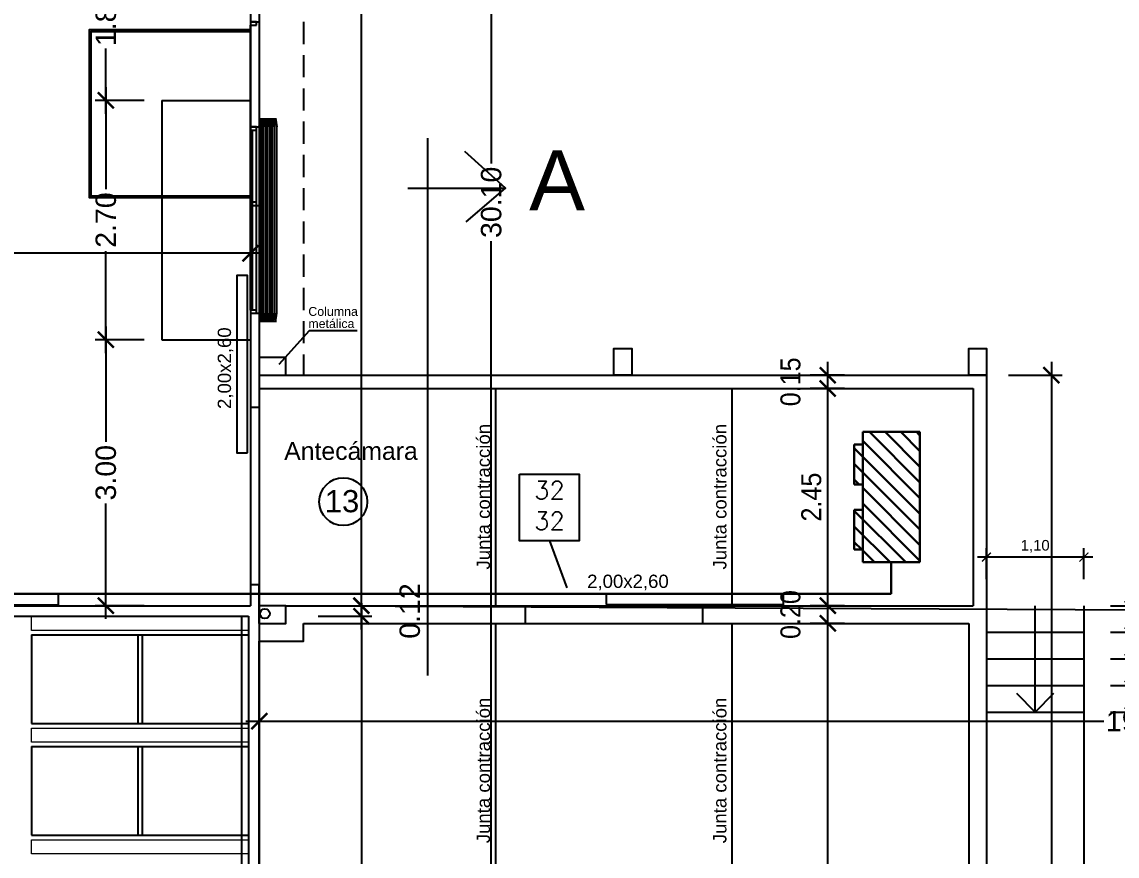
# Model space of a CAD drawing. Extents: x -106 to 115, y -156 to 65.
# Drawn here: x 12.62 to 24.98, y -87.42 to -78.01 of the extents above; entities that cross this region are included whole.
import ezdxf
from ezdxf.enums import TextEntityAlignment as Align

# ---------------------------------------------------------------- set-up
doc = ezdxf.new("R2010")
doc.units = 0
doc.header["$LTSCALE"] = 100
doc.header["$MEASUREMENT"] = 0
doc.linetypes.add('CENTRO2', pattern=[1.125, 0.75, -0.125, 0.125, -0.125])
doc.linetypes.add('HIDDEN', pattern=[0.375, 0.25, -0.125])
doc.layers.get('0').update_dxf_attribs({"color": 9, "linetype": 'CONTINUOUS'})
doc.layers.get('DEFPOINTS').update_dxf_attribs({"color": 9, "linetype": 'CONTINUOUS'})
for name, color, linetype in [('aberturas', 1, 'CONTINUOUS'), ('APEOS', 9, 'HIDDEN'), ('columnas', 3, 'CONTINUOUS'), ('COTAS', 9, 'CONTINUOUS'), ('escalera', 9, 'CONTINUOUS'), ('IFA-MEDIA 02', 32, 'CONTINUOUS'), ('MUROS', 9, 'CONTINUOUS'), ('muros ampliación total', 6, 'CONTINUOUS'), ('Paneles Cámara recepción', 4, 'CONTINUOUS'), ('PUERTAS', 9, 'CONTINUOUS'), ('SANIT', 9, 'CONTINUOUS'), ('texto', 9, 'CONTINUOUS'), ('TEXTOS', 7, 'CONTINUOUS'), ('UNTITLED-1', 9, 'CONTINUOUS')]:
    doc.layers.add(name, color=color, linetype=linetype)
doc.layers.add('IFA-MEDIA 01', color=20, linetype='CONTINUOUS', lineweight=30)
doc.layers.add('tanque', color=9, linetype='CONTINUOUS', lineweight=20)
doc.styles.get("Standard").update_dxf_attribs({"font": 'arial.ttf'})
doc.styles.add('STYLE1', font='arial.ttf', dxfattribs={"width": 0.9})
doc.dimstyles.new('ACOTA100', dxfattribs={"dimtxt": 0.225, "dimasz": 0.18, "dimexe": 0.2, "dimexo": 0.4, "dimgap": 0.07, "dimtad": 1, "dimzin": 0, "dimdsep": 46, "dimtxsty": 'STYLE1', "dimblk1": 'ARCHTICK', "dimblk2": 'ARCHTICK', "dimsah": 1, "dimcen": 0.05, "dimdle": 0.15, "dimclrd": 7, "dimclre": 7, "dimclrt": 7, "dimadec": 0, "dimazin": 0, "dimtfac": 1, "dimtmove": 2, "dimatfit": 3, "dimldrblk": 'ARCHTICK', "dimfxl": 1, "dimtvp": 1, "dimtolj": 1, "dimtzin": 0, "dimarcsym": 0})
doc.dimstyles.get("Standard").update_dxf_attribs({"dimtxt": 0.23, "dimasz": 0.18, "dimexe": 0.12, "dimexo": 0.2, "dimgap": 0.05, "dimtad": 0, "dimzin": 0, "dimdsep": 46, "dimtxsty": 'Standard', "dimblk": 'ARCHTICK', "dimcen": 0.09, "dimdle": 0.15, "dimadec": 0, "dimazin": 0, "dimtfac": 1, "dimtofl": 0, "dimtmove": 2, "dimatfit": 3, "dimfxl": 1, "dimtolj": 1, "dimtzin": 0, "dimarcsym": 0})
doc.dimstyles.new('vanos', dxfattribs={"dimtxt": 0.12, "dimasz": 0.1, "dimexe": 0.1, "dimexo": 0.3, "dimgap": 0.05, "dimtad": 1, "dimzin": 4, "dimtxsty": 'Standard', "dimblk": 'ARCHTICK', "dimcen": 2.5, "dimdle": 0.1, "dimadec": 0, "dimazin": 0, "dimtfac": 1, "dimtmove": 2, "dimatfit": 3, "dimfxl": 1, "dimarcsym": 0})

# ---------------------------------------------------------------- blocks, each defined once
blk = doc.blocks.new('_ARCHTICK')
at = {"color": 0, "linetype": 'ByBlock', "const_width": 0.15}
blk.add_lwpolyline([(-0.5, -0.5), (0.5, 0.5)], dxfattribs=at)
blk = doc.blocks.new('*D77')
at = {"layer": 'COTAS', "color": 0, "linetype": 'Continuous', "lineweight": -2, "transparency": 16777216}
for p, q in [((16.453, -84.57), (16.453, -89.423)), ((15.967, -84.72), (16.573, -84.72)), ((16.453, -95.13), (16.453, -90.277)), ((15.967, -94.98), (16.573, -94.98))]:
    blk.add_line(p, q, dxfattribs=at)
at = {"layer": 'DEFPOINTS', "color": 0, "linetype": 'Continuous', "transparency": 16777216}
for p in [(15.767, -84.72), (16.453, -84.72), (15.767, -94.98)]:
    blk.add_point(p, dxfattribs=at)
at = {"layer": 'COTAS', "color": 0, "linetype": 'Continuous', "lineweight": -2, "transparency": 16777216, "xscale": 0.18, "yscale": 0.18, "zscale": 0.18}
for p, rotation in [((16.453, -84.72), 90), ((16.453, -94.98), 270)]:
    blk.add_blockref('_ARCHTICK', p, dxfattribs=dict(at, rotation=rotation))
at = {"layer": 'COTAS', "color": 0, "linetype": 'Continuous', "transparency": 16777216, "insert": (16.453, -89.85), "char_height": 0.23, "attachment_point": 5, "rotation": 90}
blk.add_mtext('\\A1;10.26', dxfattribs=at)
blk = doc.blocks.new('*D78')
at = {"layer": 'COTAS', "color": 0, "linetype": 'Continuous', "lineweight": -2, "transparency": 16777216}
for p, q in [((16.453, -84.87), (16.453, -84.45)), ((15.967, -84.6), (16.573, -84.6)), ((15.967, -84.72), (16.573, -84.72))]:
    blk.add_line(p, q, dxfattribs=at)
at = {"layer": 'DEFPOINTS', "color": 0, "linetype": 'Continuous', "transparency": 16777216}
for p in [(15.767, -84.6), (16.453, -84.6), (15.767, -84.72)]:
    blk.add_point(p, dxfattribs=at)
at = {"layer": 'COTAS', "color": 0, "linetype": 'Continuous', "lineweight": -2, "transparency": 16777216, "xscale": 0.18, "yscale": 0.18, "zscale": 0.18}
for p, rotation in [((16.453, -84.6), 90), ((16.453, -84.72), 270)]:
    blk.add_blockref('_ARCHTICK', p, dxfattribs=dict(at, rotation=rotation))
at = {"layer": 'COTAS', "color": 0, "linetype": 'Continuous', "transparency": 16777216, "insert": (17, -84.66), "char_height": 0.23, "attachment_point": 5, "rotation": 90}
blk.add_mtext('\\A1;0.12', dxfattribs=at)
blk = doc.blocks.new('*D79')
at = {"layer": 'COTAS', "color": 0, "linetype": 'Continuous', "lineweight": -2, "transparency": 16777216}
for p, q in [((16.453, -64.95), (16.453, -74.423)), ((16.017, -65.1), (16.573, -65.1)), ((16.453, -84.75), (16.453, -75.277)), ((15.967, -84.6), (16.573, -84.6))]:
    blk.add_line(p, q, dxfattribs=at)
at = {"layer": 'DEFPOINTS', "color": 0, "linetype": 'Continuous', "transparency": 16777216}
for p in [(15.817, -65.1), (16.453, -65.1), (15.767, -84.6)]:
    blk.add_point(p, dxfattribs=at)
at = {"layer": 'COTAS', "color": 0, "linetype": 'Continuous', "lineweight": -2, "transparency": 16777216, "xscale": 0.18, "yscale": 0.18, "zscale": 0.18}
for p, rotation in [((16.453, -65.1), 90), ((16.453, -84.6), 270)]:
    blk.add_blockref('_ARCHTICK', p, dxfattribs=dict(at, rotation=rotation))
at = {"layer": 'COTAS', "color": 0, "linetype": 'Continuous', "transparency": 16777216, "insert": (16.453, -74.85), "char_height": 0.23, "attachment_point": 5, "rotation": 90}
blk.add_mtext('\\A1;19.50', dxfattribs=at)
blk = doc.blocks.new('*D81')
at = {"layer": 'COTAS', "color": 0, "linetype": 'Continuous', "lineweight": -2, "transparency": 16777216}
for p, q in [((17.918, -64.85), (17.918, -79.612)), ((17.331, -65), (18.038, -65)), ((17.918, -95.25), (17.918, -80.488)), ((17.331, -95.1), (18.038, -95.1))]:
    blk.add_line(p, q, dxfattribs=at)
at = {"layer": 'DEFPOINTS', "color": 0, "linetype": 'Continuous', "transparency": 16777216}
for p in [(17.131, -65), (17.131, -95.1), (17.918, -95.1)]:
    blk.add_point(p, dxfattribs=at)
at = {"layer": 'COTAS', "color": 0, "linetype": 'Continuous', "lineweight": -2, "transparency": 16777216, "xscale": 0.18, "yscale": 0.18, "zscale": 0.18}
for p, rotation in [((17.918, -65), 90), ((17.918, -95.1), 270)]:
    blk.add_blockref('_ARCHTICK', p, dxfattribs=dict(at, rotation=rotation))
at = {"layer": 'COTAS', "color": 0, "linetype": 'Continuous', "transparency": 16777216, "insert": (17.918, -80.05), "char_height": 0.23, "attachment_point": 5, "rotation": 90}
blk.add_mtext('\\A1;30.10', dxfattribs=at)
blk = doc.blocks.new('*D89')
at = {"layer": 'COTAS', "color": 0, "linetype": 'Continuous', "lineweight": -2, "transparency": 16777216}
for p, q in [((15.202, -80.232), (15.202, -80.745)), ((3.903, -80.332), (3.903, -80.745)), ((3.753, -80.625), (9.126, -80.625)), ((15.352, -80.625), (9.979, -80.625))]:
    blk.add_line(p, q, dxfattribs=at)
at = {"layer": 'DEFPOINTS', "color": 0, "linetype": 'Continuous', "transparency": 16777216}
for p in [(15.202, -80.032), (3.903, -80.132), (15.202, -80.625)]:
    blk.add_point(p, dxfattribs=at)
at = {"layer": 'COTAS', "color": 0, "linetype": 'Continuous', "lineweight": -2, "transparency": 16777216, "xscale": 0.18, "yscale": 0.18, "zscale": 0.18, "rotation": 180}
blk.add_blockref('_ARCHTICK', (3.903, -80.625), dxfattribs=at)
at = {"layer": 'COTAS', "color": 0, "linetype": 'Continuous', "lineweight": -2, "transparency": 16777216, "xscale": 0.18, "yscale": 0.18, "zscale": 0.18}
blk.add_blockref('_ARCHTICK', (15.202, -80.625), dxfattribs=at)
at = {"layer": 'COTAS', "color": 0, "linetype": 'Continuous', "transparency": 16777216, "insert": (9.552, -80.625), "char_height": 0.23, "attachment_point": 5}
blk.add_mtext('\\A1;11.30', dxfattribs=at)
blk = doc.blocks.new('*D253')
at = {"layer": 'COTAS', "color": 0, "linetype": 'Continuous', "lineweight": -2, "transparency": 16777216}
for p, q in [((15.302, -85.278), (15.302, -86.023)), ((35.202, -85.358), (35.202, -86.023)), ((15.152, -85.903), (24.825, -85.903)), ((35.352, -85.903), (25.679, -85.903))]:
    blk.add_line(p, q, dxfattribs=at)
at = {"layer": 'DEFPOINTS', "color": 0, "linetype": 'Continuous', "transparency": 16777216}
for p in [(15.302, -85.078), (35.202, -85.158), (35.202, -85.903)]:
    blk.add_point(p, dxfattribs=at)
at = {"layer": 'COTAS', "color": 0, "linetype": 'Continuous', "lineweight": -2, "transparency": 16777216, "xscale": 0.18, "yscale": 0.18, "zscale": 0.18, "rotation": 180}
blk.add_blockref('_ARCHTICK', (15.302, -85.903), dxfattribs=at)
at = {"layer": 'COTAS', "color": 0, "linetype": 'Continuous', "lineweight": -2, "transparency": 16777216, "xscale": 0.18, "yscale": 0.18, "zscale": 0.18}
blk.add_blockref('_ARCHTICK', (35.202, -85.903), dxfattribs=at)
at = {"layer": 'COTAS', "color": 0, "linetype": 'Continuous', "transparency": 16777216, "insert": (25.252, -85.903), "char_height": 0.23, "attachment_point": 5}
blk.add_mtext('\\A1;19.90', dxfattribs=at)
blk = doc.blocks.new('*D255')
at = {"layer": 'COTAS', "color": 0, "linetype": 'Continuous', "lineweight": -2, "transparency": 16777216}
for p, q in [((13.572, -81.45), (13.572, -82.752)), ((14.002, -81.6), (13.452, -81.6)), ((13.572, -84.75), (13.572, -83.448)), ((14.002, -84.6), (13.452, -84.6))]:
    blk.add_line(p, q, dxfattribs=at)
at = {"layer": 'DEFPOINTS', "color": 0, "linetype": 'Continuous', "transparency": 16777216}
for p in [(13.572, -81.6), (14.202, -81.6), (14.202, -84.6)]:
    blk.add_point(p, dxfattribs=at)
at = {"layer": 'COTAS', "color": 0, "linetype": 'Continuous', "lineweight": -2, "transparency": 16777216, "xscale": 0.18, "yscale": 0.18, "zscale": 0.18}
for p, rotation in [((13.572, -81.6), 90), ((13.572, -84.6), 270)]:
    blk.add_blockref('_ARCHTICK', p, dxfattribs=dict(at, rotation=rotation))
at = {"layer": 'COTAS', "color": 0, "linetype": 'Continuous', "transparency": 16777216, "insert": (13.572, -83.1), "char_height": 0.23, "attachment_point": 5, "rotation": 90}
blk.add_mtext('\\A1;3.00', dxfattribs=at)
blk = doc.blocks.new('*D256')
at = {"layer": 'COTAS', "color": 0, "linetype": 'Continuous', "lineweight": -2, "transparency": 16777216}
for p, q in [((13.572, -78.75), (13.572, -79.9)), ((14.002, -78.9), (13.452, -78.9)), ((13.572, -81.75), (13.572, -80.6)), ((14.002, -81.6), (13.452, -81.6))]:
    blk.add_line(p, q, dxfattribs=at)
at = {"layer": 'DEFPOINTS', "color": 0, "linetype": 'Continuous', "transparency": 16777216}
for p in [(13.572, -78.9), (14.202, -78.9), (14.202, -81.6)]:
    blk.add_point(p, dxfattribs=at)
at = {"layer": 'COTAS', "color": 0, "linetype": 'Continuous', "lineweight": -2, "transparency": 16777216, "xscale": 0.18, "yscale": 0.18, "zscale": 0.18}
for p, rotation in [((13.572, -78.9), 90), ((13.572, -81.6), 270)]:
    blk.add_blockref('_ARCHTICK', p, dxfattribs=dict(at, rotation=rotation))
at = {"layer": 'COTAS', "color": 0, "linetype": 'Continuous', "transparency": 16777216, "insert": (13.572, -80.25), "char_height": 0.23, "attachment_point": 5, "rotation": 90}
blk.add_mtext('\\A1;2.70', dxfattribs=at)
blk = doc.blocks.new('*D257')
at = {"layer": 'COTAS', "color": 0, "linetype": 'Continuous', "lineweight": -2, "transparency": 16777216}
for p, q in [((13.572, -76.9), (13.572, -77.636)), ((14.002, -77.05), (13.452, -77.05)), ((13.572, -79.05), (13.572, -78.314)), ((14.002, -78.9), (13.452, -78.9))]:
    blk.add_line(p, q, dxfattribs=at)
at = {"layer": 'DEFPOINTS', "color": 0, "linetype": 'Continuous', "transparency": 16777216}
for p in [(13.572, -77.05), (14.202, -77.05), (14.202, -78.9)]:
    blk.add_point(p, dxfattribs=at)
at = {"layer": 'COTAS', "color": 0, "linetype": 'Continuous', "lineweight": -2, "transparency": 16777216, "xscale": 0.18, "yscale": 0.18, "zscale": 0.18}
for p, rotation in [((13.572, -77.05), 90), ((13.572, -78.9), 270)]:
    blk.add_blockref('_ARCHTICK', p, dxfattribs=dict(at, rotation=rotation))
at = {"layer": 'COTAS', "color": 0, "linetype": 'Continuous', "transparency": 16777216, "insert": (13.572, -77.975), "char_height": 0.23, "attachment_point": 5, "rotation": 90}
blk.add_mtext('\\A1;1.85', dxfattribs=at)
blk = doc.blocks.new('*D267')
at = {"layer": 'COTAS', "color": 0, "linetype": 'Continuous', "lineweight": -2, "transparency": 16777216}
for p, q in [((24.235, -81.85), (24.235, -88.123)), ((23.75, -82), (24.355, -82)), ((24.235, -95.25), (24.235, -88.977)), ((23.75, -95.1), (24.355, -95.1))]:
    blk.add_line(p, q, dxfattribs=at)
at = {"layer": 'DEFPOINTS', "color": 0, "linetype": 'Continuous', "transparency": 16777216}
for p in [(23.55, -82), (24.235, -82), (23.55, -95.1)]:
    blk.add_point(p, dxfattribs=at)
at = {"layer": 'COTAS', "color": 0, "linetype": 'Continuous', "lineweight": -2, "transparency": 16777216, "xscale": 0.18, "yscale": 0.18, "zscale": 0.18}
for p, rotation in [((24.235, -82), 90), ((24.235, -95.1), 270)]:
    blk.add_blockref('_ARCHTICK', p, dxfattribs=dict(at, rotation=rotation))
at = {"layer": 'COTAS', "color": 0, "linetype": 'Continuous', "transparency": 16777216, "insert": (24.235, -88.55), "char_height": 0.23, "attachment_point": 5, "rotation": 90}
blk.add_mtext('\\A1;13.10', dxfattribs=at)
blk = doc.blocks.new('*D271')
at = {"layer": 'DEFPOINTS', "color": 0, "linetype": 'Continuous', "transparency": 16777216}
for p in [(21.713, -84.8), (22.302, -84.8), (22.302, -94.9)]:
    blk.add_point(p, dxfattribs=at)
at = {"layer": 'texto', "color": 7, "linetype": 'Continuous', "lineweight": -2, "transparency": 16777216}
for p, q in [((21.713, -95.05), (21.713, -84.65)), ((21.902, -84.8), (21.513, -84.8)), ((21.902, -94.9), (21.513, -94.9))]:
    blk.add_line(p, q, dxfattribs=at)
at = {"layer": 'texto', "color": 7, "linetype": 'Continuous', "lineweight": -2, "transparency": 16777216, "xscale": 0.18, "yscale": 0.18, "zscale": 0.18}
for p, rotation in [((21.713, -84.8), 90), ((21.713, -94.9), 270)]:
    blk.add_blockref('_ARCHTICK', p, dxfattribs=dict(at, rotation=rotation))
at = {"layer": 'texto', "color": 7, "linetype": 'Continuous', "transparency": 16777216, "insert": (21.528, -89.85), "char_height": 0.225, "attachment_point": 5, "rotation": 90, "style": 'STYLE1'}
blk.add_mtext('\\A1;10.10', dxfattribs=at)
blk = doc.blocks.new('*D272')
at = {"layer": 'DEFPOINTS', "color": 0, "linetype": 'Continuous', "transparency": 16777216}
for p in [(21.713, -84.6), (22.302, -84.6), (22.302, -84.8)]:
    blk.add_point(p, dxfattribs=at)
at = {"layer": 'texto', "color": 7, "linetype": 'Continuous', "lineweight": -2, "transparency": 16777216}
for p, q in [((21.713, -84.95), (21.713, -84.45)), ((21.902, -84.6), (21.513, -84.6)), ((21.902, -84.8), (21.513, -84.8))]:
    blk.add_line(p, q, dxfattribs=at)
at = {"layer": 'texto', "color": 7, "linetype": 'Continuous', "lineweight": -2, "transparency": 16777216, "xscale": 0.18, "yscale": 0.18, "zscale": 0.18}
for p, rotation in [((21.713, -84.6), 90), ((21.713, -84.8), 270)]:
    blk.add_blockref('_ARCHTICK', p, dxfattribs=dict(at, rotation=rotation))
at = {"layer": 'texto', "color": 7, "linetype": 'Continuous', "transparency": 16777216, "insert": (21.293, -84.7), "char_height": 0.225, "attachment_point": 5, "rotation": 90, "style": 'STYLE1'}
blk.add_mtext('\\A1;0.20', dxfattribs=at)
blk = doc.blocks.new('*D273')
at = {"layer": 'DEFPOINTS', "color": 0, "linetype": 'Continuous', "transparency": 16777216}
for p in [(21.713, -82.15), (22.302, -82.15), (22.302, -84.6)]:
    blk.add_point(p, dxfattribs=at)
at = {"layer": 'texto', "color": 7, "linetype": 'Continuous', "lineweight": -2, "transparency": 16777216}
for p, q in [((21.713, -84.75), (21.713, -82)), ((21.902, -82.15), (21.513, -82.15)), ((21.902, -84.6), (21.513, -84.6))]:
    blk.add_line(p, q, dxfattribs=at)
at = {"layer": 'texto', "color": 7, "linetype": 'Continuous', "lineweight": -2, "transparency": 16777216, "xscale": 0.18, "yscale": 0.18, "zscale": 0.18}
for p, rotation in [((21.713, -82.15), 90), ((21.713, -84.6), 270)]:
    blk.add_blockref('_ARCHTICK', p, dxfattribs=dict(at, rotation=rotation))
at = {"layer": 'texto', "color": 7, "linetype": 'Continuous', "transparency": 16777216, "insert": (21.528, -83.375), "char_height": 0.225, "attachment_point": 5, "rotation": 90, "style": 'STYLE1'}
blk.add_mtext('\\A1;2.45', dxfattribs=at)
blk = doc.blocks.new('*D274')
at = {"layer": 'DEFPOINTS', "color": 0, "linetype": 'Continuous', "transparency": 16777216}
for p in [(21.713, -82), (22.302, -82), (22.302, -82.15)]:
    blk.add_point(p, dxfattribs=at)
at = {"layer": 'texto', "color": 7, "linetype": 'Continuous', "lineweight": -2, "transparency": 16777216}
for p, q in [((21.713, -82.3), (21.713, -81.85)), ((21.902, -82), (21.513, -82)), ((21.902, -82.15), (21.513, -82.15))]:
    blk.add_line(p, q, dxfattribs=at)
at = {"layer": 'texto', "color": 7, "linetype": 'Continuous', "lineweight": -2, "transparency": 16777216, "xscale": 0.18, "yscale": 0.18, "zscale": 0.18}
for p, rotation in [((21.713, -82), 90), ((21.713, -82.15), 270)]:
    blk.add_blockref('_ARCHTICK', p, dxfattribs=dict(at, rotation=rotation))
at = {"layer": 'texto', "color": 7, "linetype": 'Continuous', "transparency": 16777216, "insert": (21.293, -82.075), "char_height": 0.225, "attachment_point": 5, "rotation": 90, "style": 'STYLE1'}
blk.add_mtext('\\A1;0.15', dxfattribs=at)
blk = doc.blocks.new('*D277')
at = {"color": 0, "lineweight": -2, "transparency": 16777216}
for p, q in [((25.109, -85.9), (25.109, -85.4)), ((24.902, -85.5), (25.209, -85.5)), ((24.902, -85.8), (25.209, -85.8))]:
    blk.add_line(p, q, dxfattribs=at)
at = {"layer": 'DEFPOINTS', "color": 0, "transparency": 16777216}
for p in [(24.602, -85.5), (25.109, -85.5), (24.602, -85.8)]:
    blk.add_point(p, dxfattribs=at)
at = {"color": 0, "lineweight": -2, "transparency": 16777216, "xscale": 0.1, "yscale": 0.1, "zscale": 0.1}
for p, rotation in [((25.109, -85.5), 90), ((25.109, -85.8), 270)]:
    blk.add_blockref('_ARCHTICK', p, dxfattribs=dict(at, rotation=rotation))
at = {"color": 0, "transparency": 16777216, "insert": (25.5, -85.65), "char_height": 0.12, "attachment_point": 5, "rotation": 90}
blk.add_mtext(',30', dxfattribs=at)
blk = doc.blocks.new('*D278')
at = {"color": 0, "lineweight": -2, "transparency": 16777216}
for p, q in [((24.902, -85.2), (25.209, -85.2)), ((25.109, -85.6), (25.109, -85.1)), ((24.902, -85.5), (25.209, -85.5))]:
    blk.add_line(p, q, dxfattribs=at)
at = {"layer": 'DEFPOINTS', "color": 0, "transparency": 16777216}
for p in [(24.602, -85.2), (25.109, -85.2), (24.602, -85.5)]:
    blk.add_point(p, dxfattribs=at)
at = {"color": 0, "lineweight": -2, "transparency": 16777216, "xscale": 0.1, "yscale": 0.1, "zscale": 0.1}
for p, rotation in [((25.109, -85.2), 90), ((25.109, -85.5), 270)]:
    blk.add_blockref('_ARCHTICK', p, dxfattribs=dict(at, rotation=rotation))
at = {"color": 0, "transparency": 16777216, "insert": (25.5, -85.35), "char_height": 0.12, "attachment_point": 5, "rotation": 90}
blk.add_mtext(',30', dxfattribs=at)
blk = doc.blocks.new('*D279')
at = {"color": 0, "lineweight": -2, "transparency": 16777216}
for p, q in [((25.109, -85.3), (25.109, -84.8)), ((24.902, -84.9), (25.209, -84.9)), ((24.902, -85.2), (25.209, -85.2))]:
    blk.add_line(p, q, dxfattribs=at)
at = {"layer": 'DEFPOINTS', "color": 0, "transparency": 16777216}
for p in [(24.602, -84.9), (25.109, -84.9), (24.602, -85.2)]:
    blk.add_point(p, dxfattribs=at)
at = {"color": 0, "lineweight": -2, "transparency": 16777216, "xscale": 0.1, "yscale": 0.1, "zscale": 0.1}
for p, rotation in [((25.109, -84.9), 90), ((25.109, -85.2), 270)]:
    blk.add_blockref('_ARCHTICK', p, dxfattribs=dict(at, rotation=rotation))
at = {"color": 0, "transparency": 16777216, "insert": (25.5, -85.05), "char_height": 0.12, "attachment_point": 5, "rotation": 90}
blk.add_mtext(',30', dxfattribs=at)
blk = doc.blocks.new('*D280')
at = {"color": 0, "lineweight": -2, "transparency": 16777216}
for p, q in [((24.902, -84.6), (25.209, -84.6)), ((25.109, -85), (25.109, -84.5)), ((24.902, -84.9), (25.209, -84.9))]:
    blk.add_line(p, q, dxfattribs=at)
at = {"layer": 'DEFPOINTS', "color": 0, "transparency": 16777216}
for p in [(24.602, -84.6), (25.109, -84.6), (24.602, -84.9)]:
    blk.add_point(p, dxfattribs=at)
at = {"color": 0, "lineweight": -2, "transparency": 16777216, "xscale": 0.1, "yscale": 0.1, "zscale": 0.1}
for p, rotation in [((25.109, -84.6), 90), ((25.109, -84.9), 270)]:
    blk.add_blockref('_ARCHTICK', p, dxfattribs=dict(at, rotation=rotation))
at = {"color": 0, "transparency": 16777216, "insert": (25.5, -84.75), "char_height": 0.12, "attachment_point": 5, "rotation": 90}
blk.add_mtext(',30', dxfattribs=at)
blk = doc.blocks.new('*D281')
at = {"color": 0, "lineweight": -2, "transparency": 16777216}
for p, q in [((23.502, -84.3), (23.502, -83.952)), ((24.602, -84.3), (24.602, -83.952)), ((24.702, -84.052), (23.402, -84.052))]:
    blk.add_line(p, q, dxfattribs=at)
at = {"layer": 'DEFPOINTS', "color": 0, "transparency": 16777216}
for p in [(23.502, -84.052), (23.502, -84.6), (24.602, -84.6)]:
    blk.add_point(p, dxfattribs=at)
at = {"color": 0, "lineweight": -2, "transparency": 16777216, "xscale": 0.1, "yscale": 0.1, "zscale": 0.1, "rotation": 180}
blk.add_blockref('_ARCHTICK', (23.502, -84.052), dxfattribs=at)
at = {"color": 0, "lineweight": -2, "transparency": 16777216, "xscale": 0.1, "yscale": 0.1, "zscale": 0.1}
blk.add_blockref('_ARCHTICK', (24.602, -84.052), dxfattribs=at)
at = {"color": 0, "transparency": 16777216, "insert": (24.052, -83.93), "char_height": 0.12, "attachment_point": 5}
blk.add_mtext('1,10', dxfattribs=at)
blk = doc.blocks.new('4523')
at = {"layer": 'IFA-MEDIA 01', "linetype": 'Continuous'}
h = blk.add_hatch(dxfattribs=at)
h.set_pattern_fill('ANSI31', color=256)
h.paths.add_polyline_path([(13.653, -37.088), (12.183, -37.088), (12.183, -37.733), (13.653, -37.733)])
h.paths.add_polyline_path([(12.775, -37.733), (12.325, -37.733), (12.325, -37.828), (12.775, -37.828)])
h.paths.add_polyline_path([(13.51, -37.733), (13.06, -37.733), (13.06, -37.828), (13.51, -37.828)])
for p, q in [((12.183, -37.088), (13.653, -37.088)), ((12.183, -37.088), (12.183, -37.733)), ((13.653, -37.088), (13.653, -37.733)), ((12.183, -37.733), (13.653, -37.733)), ((12.325, -37.828), (12.325, -37.733)), ((12.775, -37.828), (12.775, -37.733)), ((13.06, -37.828), (13.06, -37.733)), ((13.51, -37.828), (13.51, -37.733)), ((12.325, -37.828), (12.775, -37.828)), ((13.06, -37.828), (13.51, -37.828))]:
    blk.add_line(p, q, dxfattribs=at)

msp = doc.modelspace()

# ---------------------------------------------------------------- linework, layer by layer
at = {"color": 0}
for p, q in [((15.302, -82.36), (15.302, -84.36)), ((18.302, -84.6), (20.302, -84.6)), ((18.302, -84.8), (20.302, -84.8)), ((23.502, -84.9), (24.602, -84.9)), ((23.502, -85.2), (24.602, -85.2)), ((23.502, -85.5), (24.602, -85.5)), ((23.502, -85.8), (24.602, -85.8))]:
    msp.add_line(p, q, dxfattribs=at)
at = {"color": 0, "linetype": 'CENTRO2', "flags": 128}
msp.add_lwpolyline([(17.199, -79.326), (17.199, -85.389)], dxfattribs=at)
at = {"color": 0, "linetype": 'Continuous', "flags": 128}
for points in [[(17.636, -80.271), (18.078, -79.891), (17.621, -79.476)], [(16.977, -79.891), (18.078, -79.891)]]:
    msp.add_lwpolyline(points, dxfattribs=at)
at = {"layer": 'aberturas', "color": 0, "linetype": 'Continuous'}
for p, q in [((15.202, -80.05), (15.202, -78.05)), ((15.302, -78.015), (15.302, -80.085))]:
    msp.add_line(p, q, dxfattribs=at)
for points in [[(15.272, -78.05), (15.272, -78.015), (15.202, -78.015), (15.202, -78.05)], [(15.272, -80.085), (15.272, -80.05), (15.202, -80.05), (15.202, -80.085)]]:
    msp.add_lwpolyline(points, close=True, dxfattribs=at)
at = {"layer": 'aberturas', "color": 0}
for points in [[(15.202, -78.105), (13.382, -78.105), (13.382, -79.995), (15.202, -79.995)], [(15.202, -78.125), (13.402, -78.125), (13.402, -79.975), (15.202, -79.975)]]:
    msp.add_lwpolyline(points, dxfattribs=at)
at = {"layer": 'APEOS', "color": 0, "linetype": 'HIDDEN', "ltscale": 0.01}
msp.add_line((15.802, -78.015), (15.802, -82), dxfattribs=at)
at = {"layer": 'APEOS', "color": 0, "linetype": 'Continuous'}
for p, q in [((15.864, -81.499), (15.521, -81.88)), ((16.406, -81.499), (15.864, -81.499))]:
    msp.add_line(p, q, dxfattribs=at)
at = {"layer": 'columnas', "color": 0}
msp.add_lwpolyline([(15.302, -82), (15.602, -82), (15.602, -81.8), (15.302, -81.8)], close=True, dxfattribs=at)
at = {"layer": 'escalera', "color": 0}
for p, q in [((24.052, -84.9), (24.052, -84.6)), ((24.052, -85.8), (24.052, -84.9))]:
    msp.add_line(p, q, dxfattribs=at)
msp.add_lwpolyline([(23.84, -85.588), (24.052, -85.8), (24.264, -85.588)], dxfattribs=at)
at = {"layer": 'IFA-MEDIA 01', "linetype": 'Continuous'}
for p, q in [((22.429, -84.11), (22.429, -84.468)), ((22.429, -84.468), (-10.491, -84.468))]:
    msp.add_line(p, q, dxfattribs=at)
at = {"layer": 'IFA-MEDIA 02', "linetype": 'Continuous'}
msp.add_line((18.573, -83.867), (18.772, -84.4), dxfattribs=at)
at = {"layer": 'IFA-MEDIA 02'}
msp.add_lwpolyline([(18.236, -83.115), (18.91, -83.115), (18.91, -83.867), (18.236, -83.867)], close=True, dxfattribs=at)
at = {"layer": 'MUROS', "linetype": 'Continuous'}
for p, q in [((15.202, -72.2), (15.202, -79.2)), ((15.302, -72.2), (15.302, -79.2)), ((12.123, -84.6), (15.202, -84.6)), ((12.123, -84.72), (15.182, -84.72))]:
    msp.add_line(p, q, dxfattribs=at)
at = {"layer": 'MUROS', "color": 0, "linetype": 'Continuous'}
for p, q in [((14.202, -78.9), (15.202, -78.9)), ((14.202, -78.9), (14.202, -81.6)), ((15.202, -79.2), (15.302, -79.2)), ((15.202, -80.085), (15.202, -82.36)), ((15.302, -80.085), (15.302, -82.36)), ((15.202, -81.3), (15.302, -81.3)), ((15.202, -81.3), (15.202, -84.6)), ((15.302, -81.3), (15.302, -95.1)), ((14.202, -81.6), (15.202, -81.6)), ((15.202, -84.36), (15.202, -84.6)), ((15.302, -84.36), (15.302, -84.8)), ((13.375, -84.6), (15.202, -84.6)), ((24.602, -84.6), (24.602, -96.2)), ((13.375, -84.72), (15.102, -84.72)), ((15.102, -84.72), (15.102, -94.98)), ((15.182, -84.72), (15.182, -94.98))]:
    msp.add_line(p, q, dxfattribs=at)
for points in [[(15.168, -82.875), (15.168, -80.875), (15.048, -80.875), (15.048, -82.875)], [(19.502, -82), (19.302, -82), (19.302, -81.7), (19.502, -81.7)], [(23.502, -82), (23.302, -82), (23.302, -81.7), (23.502, -81.7)], [(19.215, -84.585), (21.215, -84.585), (21.215, -84.465), (19.215, -84.465)]]:
    msp.add_lwpolyline(points, close=True, dxfattribs=at)
at = {"layer": 'MUROS', "linetype": 'Continuous'}
msp.add_lwpolyline([(11.036, -84.589), (13.036, -84.589), (13.036, -84.469), (11.036, -84.469)], close=True, dxfattribs=at)
at = {"layer": 'muros ampliación total', "color": 0, "linetype": 'Continuous'}
for p, q in [((15.202, -78.015), (15.302, -78.015)), ((15.202, -80.085), (15.302, -80.085)), ((15.302, -82), (23.502, -82)), ((23.502, -82), (23.502, -95.1)), ((15.302, -82.15), (23.352, -82.15)), ((23.352, -82.15), (23.352, -84.6)), ((15.602, -84.6), (18.302, -84.6)), ((18.302, -84.6), (18.302, -84.8)), ((20.302, -84.6), (23.352, -84.6)), ((20.302, -84.6), (20.302, -84.8)), ((15.802, -84.8), (18.302, -84.8)), ((20.302, -84.8), (23.302, -84.8)), ((23.302, -84.8), (23.302, -94.9))]:
    msp.add_line(p, q, dxfattribs=at)
at = {"layer": 'muros ampliación total', "color": 0}
msp.add_lwpolyline([(15.302, -84.8), (15.602, -84.8), (15.602, -84.6), (15.302, -84.6)], close=True, dxfattribs=at)
msp.add_lwpolyline([(15.302, -85), (15.802, -85), (15.802, -84.8)], dxfattribs=at)
at = {"layer": 'Paneles Cámara recepción', "color": 0, "linetype": 'Continuous'}
for p, q in [((15.202, -82.36), (15.302, -82.36)), ((15.202, -84.36), (15.302, -84.36))]:
    msp.add_line(p, q, dxfattribs=at)
at = {"layer": 'PUERTAS', "color": 0, "linetype": 'Continuous'}
for p, q in [((15.302, -79.2), (15.314, -79.1)), ((15.314, -79.1), (15.326, -79.2)), ((15.326, -79.2), (15.339, -79.1)), ((15.339, -79.1), (15.351, -79.2)), ((15.351, -79.2), (15.363, -79.1)), ((15.363, -79.1), (15.375, -79.2)), ((15.375, -79.2), (15.388, -79.1)), ((15.388, -79.1), (15.4, -79.2)), ((15.4, -79.2), (15.412, -79.1)), ((15.412, -79.1), (15.424, -79.2)), ((15.424, -79.2), (15.437, -79.1)), ((15.437, -79.1), (15.449, -79.2)), ((15.449, -79.2), (15.461, -79.1)), ((15.461, -79.1), (15.474, -79.2)), ((15.474, -79.2), (15.486, -79.1)), ((15.486, -79.1), (15.498, -79.2)), ((15.202, -81.265), (15.202, -79.235)), ((15.224, -81.265), (15.224, -79.235)), ((15.272, -81.265), (15.272, -79.235)), ((15.302, -79.2), (15.302, -81.3)), ((15.326, -81.3), (15.326, -79.2)), ((15.351, -81.3), (15.351, -79.2)), ((15.375, -81.3), (15.375, -79.2)), ((15.4, -81.3), (15.4, -79.2)), ((15.424, -81.3), (15.424, -79.2)), ((15.449, -81.3), (15.449, -79.2)), ((15.474, -81.3), (15.474, -79.2)), ((15.498, -81.3), (15.498, -79.2)), ((15.302, -81.3), (15.314, -81.4)), ((15.314, -81.4), (15.326, -81.3)), ((15.326, -81.3), (15.339, -81.4)), ((15.339, -81.4), (15.351, -81.3)), ((15.351, -81.3), (15.363, -81.4)), ((15.363, -81.4), (15.375, -81.3)), ((15.375, -81.3), (15.388, -81.4)), ((15.388, -81.4), (15.4, -81.3)), ((15.4, -81.3), (15.412, -81.4)), ((15.412, -81.4), (15.424, -81.3)), ((15.424, -81.3), (15.437, -81.4)), ((15.437, -81.4), (15.449, -81.3)), ((15.449, -81.3), (15.461, -81.4)), ((15.461, -81.4), (15.474, -81.3)), ((15.474, -81.3), (15.486, -81.4)), ((15.486, -81.4), (15.498, -81.3))]:
    msp.add_line(p, q, dxfattribs=at)
for points in [[(15.272, -79.235), (15.272, -79.2), (15.202, -79.2), (15.202, -79.235)], [(15.272, -81.3), (15.272, -81.265), (15.202, -81.265), (15.202, -81.3)]]:
    msp.add_lwpolyline(points, close=True, dxfattribs=at)
at = {"layer": 'SANIT', "color": 0}
for p, q in [((12.732, -84.93), (15.182, -84.93)), ((12.732, -84.93), (12.732, -85.93)), ((13.932, -84.93), (13.932, -85.93)), ((13.982, -84.93), (13.982, -85.93)), ((12.732, -85.93), (15.182, -85.93)), ((12.732, -86.19), (15.182, -86.19)), ((12.732, -86.19), (12.732, -87.19)), ((13.932, -86.19), (13.932, -87.19)), ((13.982, -86.19), (13.982, -87.19)), ((12.732, -87.19), (15.182, -87.19))]:
    msp.add_line(p, q, dxfattribs=at)
at = {"layer": 'SANIT', "color": 0, "linetype": 'Continuous'}
msp.add_circle((15.365, -84.69), 0.055, dxfattribs=at)
at = {"layer": 'tanque', "color": 0}
for points in [[(12.732, -84.72), (15.182, -84.72), (15.182, -84.88), (12.732, -84.88)], [(12.732, -85.98), (15.182, -85.98), (15.182, -86.14), (12.732, -86.14)], [(12.732, -87.24), (15.182, -87.24), (15.182, -87.4), (12.732, -87.4)]]:
    msp.add_lwpolyline(points, close=True, dxfattribs=at)
at = {"layer": 'texto', "linetype": 'Continuous'}
msp.add_circle((4.578, -45.728), 110.721, dxfattribs=at)
at = {"layer": 'texto', "color": 0, "linetype": 'Continuous'}
msp.add_circle((16.249, -83.427), 0.27, dxfattribs=at)
at = {"layer": 'TEXTOS', "color": 0, "linetype": 'Continuous', "flags": 128}
for points in [[(17.968, -84.6), (17.968, -82.15)], [(20.634, -84.6), (20.634, -82.15)], [(15.302, -84.8), (15.302, -84.36)], [(17.968, -94.9), (17.968, -84.8)], [(20.634, -94.9), (20.634, -84.8)], [(15.302, -94.9), (15.302, -85)]]:
    msp.add_lwpolyline(points, dxfattribs=at)
at = {"layer": 'UNTITLED-1', "linetype": 'Continuous'}
msp.add_line((35.202, -84.7), (15.302, -84.6), dxfattribs=at)

# ---------------------------------------------------------------- block references
at = {"layer": 'IFA-MEDIA 01', "linetype": 'Continuous', "rotation": 270}
msp.add_blockref('4523', (59.84, -70.457), dxfattribs=at)

# ---------------------------------------------------------------- texts
at = {"color": 0}
for p in [(17.904, -84.192), (20.57, -84.192), (17.904, -87.28), (20.57, -87.28)]:
    msp.add_text('Junta contracción', height=0.15, rotation=90, dxfattribs=at).set_placement(p)
at = {"layer": 'IFA-MEDIA 02', "char_height": 0.20101, "width": 1.0497, "attachment_point": 1}
for insert in [(18.402, -83.197), (18.402, -83.543)]:
    msp.add_mtext('{\\Ftxt.shx|c0;32}', dxfattribs=dict(at, insert=insert))
at = {"layer": 'texto', "color": 0, "linetype": 'Continuous'}
for s, height, p in [('Columna', 0.1, (15.855, -81.331)), ('metálica', 0.1, (15.855, -81.468)), ('2,00x2,60', 0.15, (18.999, -84.4))]:
    msp.add_text(s, height=height, dxfattribs=at).set_placement(p)
msp.add_text('2,00x2,60', height=0.15, rotation=90, dxfattribs=at).set_placement((14.983, -82.381))
for s, height, p in [('Antecámara', 0.2, (16.336, -82.955)), ('13', 0.25, (16.235, -83.546))]:
    msp.add_text(s, height=height, dxfattribs=at).set_placement(p, align=Align.CENTER)
at = {"layer": 'UNTITLED-1', "color": 0}
msp.add_text('A', height=0.677, dxfattribs=at).set_placement((18.345, -80.141))

# ---------------------------------------------------------------- dimensions: what is measured, and where the dimension line sits
at = {"color": 0}
dim = msp.add_linear_dim(base=(23.502, -84.052), p1=(24.602, -84.6), p2=(23.502, -84.6), dimstyle='vanos', dxfattribs=at)
dim.commit()
dim.dimension.update_dxf_attribs({"geometry": '*D281', "text_midpoint": (24.052, -83.93)})
for base, p1, p2, picture, middle in [((25.109, -84.6), (24.602, -84.9), (24.602, -84.6), '*D280', (25.5, -84.75)), ((25.109, -84.9), (24.602, -85.2), (24.602, -84.9), '*D279', (25.5, -85.05)), ((25.109, -85.2), (24.602, -85.5), (24.602, -85.2), '*D278', (25.5, -85.35)), ((25.109, -85.5), (24.602, -85.8), (24.602, -85.5), '*D277', (25.5, -85.65))]:
    dim = msp.add_linear_dim(base=base, p1=p1, p2=p2, angle=90, dimstyle='vanos', dxfattribs=at)
    dim.commit()
    dim.dimension.update_dxf_attribs({"geometry": picture, "text_midpoint": middle})
at = {"layer": 'COTAS', "linetype": 'Continuous'}
for base, p1, p2, picture, middle in [((16.453, -65.1), (15.767, -84.6), (15.817, -65.1), '*D79', (16.453, -74.85)), ((17.918, -95.1), (17.131, -65), (17.131, -95.1), '*D81', (17.918, -80.05)), ((13.572, -77.05), (14.202, -78.9), (14.202, -77.05), '*D257', (13.572, -77.975))]:
    dim = msp.add_linear_dim(base=base, p1=p1, p2=p2, angle=90, dimstyle='Standard', dxfattribs=at)
    dim.commit()
    dim.dimension.update_dxf_attribs({"geometry": picture, "text_midpoint": middle})
at = {"layer": 'COTAS', "color": 0, "linetype": 'Continuous'}
for base, p1, p2, picture, middle in [((13.572, -78.9), (14.202, -81.6), (14.202, -78.9), '*D256', (13.572, -80.25)), ((13.572, -81.6), (14.202, -84.6), (14.202, -81.6), '*D255', (13.572, -83.1)), ((24.235, -82), (23.55, -95.1), (23.55, -82), '*D267', (24.235, -88.55)), ((16.453, -84.6), (15.767, -84.72), (15.767, -84.6), '*D78', (17, -84.66)), ((16.453, -84.72), (15.767, -94.98), (15.767, -84.72), '*D77', (16.453, -89.85))]:
    dim = msp.add_linear_dim(base=base, p1=p1, p2=p2, angle=90, dimstyle='Standard', dxfattribs=at)
    dim.commit()
    dim.dimension.update_dxf_attribs({"geometry": picture, "text_midpoint": middle})
at = {"layer": 'COTAS', "linetype": 'Continuous'}
for base, p1, p2, picture, middle in [((15.202, -80.625), (3.903, -80.132), (15.202, -80.032), '*D89', (9.552, -80.625)), ((35.202, -85.903), (15.302, -85.078), (35.202, -85.158), '*D253', (25.252, -85.903))]:
    dim = msp.add_linear_dim(base=base, p1=p1, p2=p2, dimstyle='Standard', dxfattribs=at)
    dim.commit()
    dim.dimension.update_dxf_attribs({"geometry": picture, "text_midpoint": middle})
at = {"layer": 'texto', "color": 0, "linetype": 'Continuous'}
for base, p1, p2, picture, middle in [((21.713, -82), (22.302, -82.15), (22.302, -82), '*D274', (21.293, -82.075)), ((21.713, -82.15), (22.302, -84.6), (22.302, -82.15), '*D273', (21.528, -83.375)), ((21.713, -84.6), (22.302, -84.8), (22.302, -84.6), '*D272', (21.293, -84.7)), ((21.713, -84.8), (22.302, -94.9), (22.302, -84.8), '*D271', (21.528, -89.85))]:
    dim = msp.add_linear_dim(base=base, p1=p1, p2=p2, angle=90, dimstyle='ACOTA100', dxfattribs=at)
    dim.commit()
    dim.dimension.update_dxf_attribs({"geometry": picture, "text_midpoint": middle})

doc.saveas('drawing.dxf')
